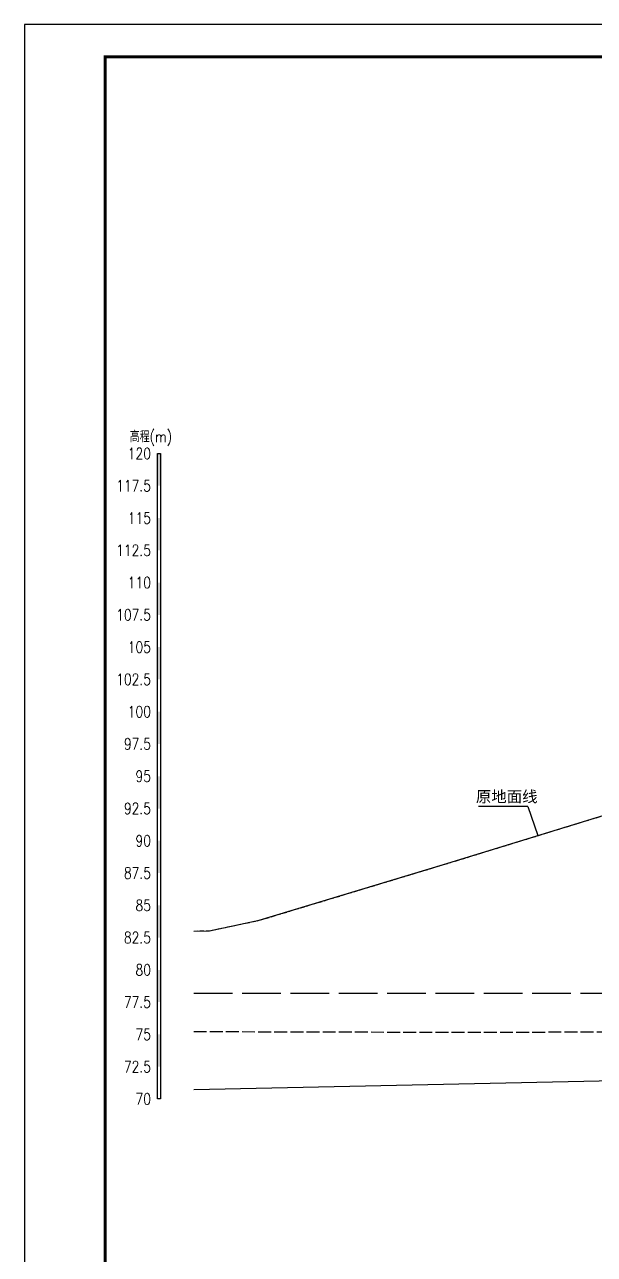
# Model space of a CAD drawing. Header units: millimetres. Extents: x 2456 to 5353, y 685 to 1986.
# Drawn here: x 2486.1 to 2662.8, y 898.1 to 1279.1 of the extents above; entities that cross this region are included whole.
import ezdxf
from ezdxf.enums import TextEntityAlignment as Align

# ---------------------------------------------------------------- set-up
doc = ezdxf.new("R2010")
doc.units = ezdxf.units.MM
for name, pattern in [('ACAD_ISO02W100', [15, 12, -3]), ('DASHED', [19.05, 12.7, -6.35]), ('X1', [5, 4, -1])]:
    doc.linetypes.add(name, pattern=pattern)
doc.layers.get('0').update_dxf_attribs({"color": 10})
doc.layers.add('0-剖面粗线TS', color=7, linetype='Continuous', lineweight=30)
for name, color, linetype in [('0-地质', 7, 'Continuous'), ('0-外框', 6, 'Continuous'), ('TXT-DIM', 7, 'Continuous'), ('TXT-NOTE', 2, 'Continuous'), ('图框', 7, 'Continuous'), ('高程标尺', 7, 'Continuous')]:
    doc.layers.add(name, color=color, linetype=linetype)
doc.styles.add('HZTXT5', font='romans.shx', dxfattribs={"width": 0.75, "bigfont": 'hztxt5.shx'})
doc.styles.add('lhz', font='k.shx', dxfattribs={"height": 1, "bigfont": 'hztxt.shx'})
doc.styles.add('宋体', font='')
doc.styles.get('宋体').set_extended_font_data('SimSun')
doc.linetypes.add('LINE7F', pattern='A,3,["×",lhz,S=0.25,R=0,X=0.01,Y=-0.1],-0.2,["×",lhz,S=0.25,R=0,X=0.01,Y=-0.1],-0.2,["×",lhz,S=0.25,R=0,X=0.01,Y=-0.1],-0.2,["×",lhz,S=0.25,R=0,X=0.01,Y=-0.1],-0.2', length=3.8)

msp = doc.modelspace()

# ---------------------------------------------------------------- linework, layer by layer
at = {"color": 0, "linetype": 'DASHED', "ltscale": 0.1}
msp.add_lwpolyline([(2538.5147, 998.2519), (2543.3862, 998.3591), (2558.8622, 1001.5831), (2615.9942, 1018.8351), (2697.1663, 1043.7711)], dxfattribs=at)
at = {"layer": '0-剖面粗线TS', "color": 0, "linetype": 'Continuous', "flags": 128}
msp.add_lwpolyline([(2538.5147, 998.2519), (2543.3862, 998.3591), (2558.8622, 1001.5831), (2615.9942, 1018.8351), (2697.1663, 1043.7711), (2747.3342, 1066.2991), (2756.5997, 1069.4231)], dxfattribs=at)
at = {"layer": '0-地质', "color": 0, "linetype": 'X1', "flags": 128}
msp.add_lwpolyline([(2538.5147, 967.123), (2626.0818, 966.8993), (2783.1291, 967.4311), (2807.0955, 966.1714), (2854.5715, 964.7151), (2854.5715, 964.7151), (2889.8073, 962.235), (2918.3, 965.3796), (2955.3748, 964.9211), (2992.6073, 963.8311), (3004.6822, 967.0892), (3037.5587, 988.1502), (3063.6911, 1003.6752), (3080.8104, 1009.0311), (3104.6516, 1007.5067), (3182.2759, 996.6866), (3232.8289, 991.4311), (3297.0636, 991.4874)], dxfattribs=at)
at = {"layer": '0-地质', "color": 0, "linetype": 'ACAD_ISO02W100'}
msp.add_lwpolyline([(2538.5147, 979.0278), (2783.1291, 979.0311), (2874.4493, 980.4593), (2889.8073, 981.435), (2915.6017, 977.1752), (2938.4148, 971.675), (2955.3748, 964.9211)], dxfattribs=at)
at = {"layer": '0-地质', "color": 0, "linetype": 'LINE7F', "ltscale": 10, "flags": 128}
msp.add_lwpolyline([(2538.5147, 949.1414), (2698.1818, 952.5714), (2783.1291, 958.2311), (2889.8073, 957.435), (2992.6073, 959.0311), (3162.1062, 942.354), (3241.3905, 939.6502)], dxfattribs=at)
at = {"layer": '0-外框', "color": 0}
msp.add_lwpolyline([(3327.052, 685.1249), (3327.052, 1279.1249), (2486.052, 1279.1249), (2486.052, 685.1249)], close=True, dxfattribs=at)
at = {"layer": 'TXT-NOTE', "color": 0}
msp.add_line((2642.1735, 1036.8541), (2626.8109, 1036.8541), dxfattribs=at)
at = {"layer": 'TXT-NOTE', "color": 0, "flags": 128}
msp.add_lwpolyline([(2642.1735, 1036.8541), (2645.2048, 1027.8085)], dxfattribs=at)
at = {"layer": '图框', "color": 0, "const_width": 1}
msp.add_lwpolyline([(2511.052, 695.1249), (2511.052, 1269.1249), (3317.052, 1269.1249), (3317.052, 695.1249), (2511.052, 695.1249)], dxfattribs=at)
at = {"layer": '高程标尺', "color": 0, "flags": 128}
msp.add_lwpolyline([(2527.2483, 946.2231), (2527.2483, 1146.2231), (2528.2483, 1146.2231), (2528.2483, 946.2231)], close=True, dxfattribs=at)
at = {"layer": '高程标尺', "color": 0}
for points in [[(2527.2483, 1136.2231), (2528.2483, 1136.2231), (2527.2483, 1146.2231), (2528.2483, 1146.2231)], [(2527.2483, 1116.2231), (2528.2483, 1116.2231), (2527.2483, 1126.2231), (2528.2483, 1126.2231)], [(2527.2483, 1096.2231), (2528.2483, 1096.2231), (2527.2483, 1106.2231), (2528.2483, 1106.2231)], [(2527.2483, 1076.2231), (2528.2483, 1076.2231), (2527.2483, 1086.2231), (2528.2483, 1086.2231)], [(2527.2483, 1056.2231), (2528.2483, 1056.2231), (2527.2483, 1066.2231), (2528.2483, 1066.2231)], [(2527.2483, 1036.2231), (2528.2483, 1036.2231), (2527.2483, 1046.2231), (2528.2483, 1046.2231)], [(2527.2483, 1016.2231), (2528.2483, 1016.2231), (2527.2483, 1026.2231), (2528.2483, 1026.2231)], [(2527.2483, 996.2231), (2528.2483, 996.2231), (2527.2483, 1006.2231), (2528.2483, 1006.2231)], [(2527.2483, 976.2231), (2528.2483, 976.2231), (2527.2483, 986.2231), (2528.2483, 986.2231)], [(2527.2483, 956.2231), (2528.2483, 956.2231), (2527.2483, 966.2231), (2528.2483, 966.2231)]]:
    msp.add_solid(points, dxfattribs=at)

# ---------------------------------------------------------------- texts
at = {"layer": 'TXT-DIM', "color": 0, "linetype": 'Continuous', "style": '宋体'}
msp.add_text('原地面线', height=3.5, dxfattribs=at).set_placement((2635.5901, 1039.9202), align=Align.MIDDLE_CENTER)
at = {"layer": '高程标尺', "color": 0, "style": 'HZTXT5', "width": 0.8}
msp.add_text('高程(m)', height=3.5, dxfattribs=at).set_placement((2525.2483, 1149.7231), align=Align.CENTER)
for s, p in [('120', (2525.2483, 1146.2231)), ('117.5', (2525.2483, 1136.2231)), ('115', (2525.2483, 1126.2231)), ('112.5', (2525.2483, 1116.2231)), ('110', (2525.2483, 1106.2231)), ('107.5', (2525.2483, 1096.2231)), ('105', (2525.2483, 1086.2231)), ('102.5', (2525.2483, 1076.2231)), ('100', (2525.2483, 1066.2231)), ('97.5', (2525.2483, 1056.2231)), ('95', (2525.2483, 1046.2231)), ('92.5', (2525.2483, 1036.2231)), ('90', (2525.2483, 1026.2231)), ('87.5', (2525.2483, 1016.2231)), ('85', (2525.2483, 1006.2231)), ('82.5', (2525.2483, 996.2231)), ('80', (2525.2483, 986.2231)), ('77.5', (2525.2483, 976.2231)), ('75', (2525.2483, 966.2231)), ('72.5', (2525.2483, 956.2231)), ('70', (2525.2483, 946.2231))]:
    msp.add_text(s, height=3.5, dxfattribs=at).set_placement(p, align=Align.MIDDLE_RIGHT)

doc.saveas('drawing.dxf')
